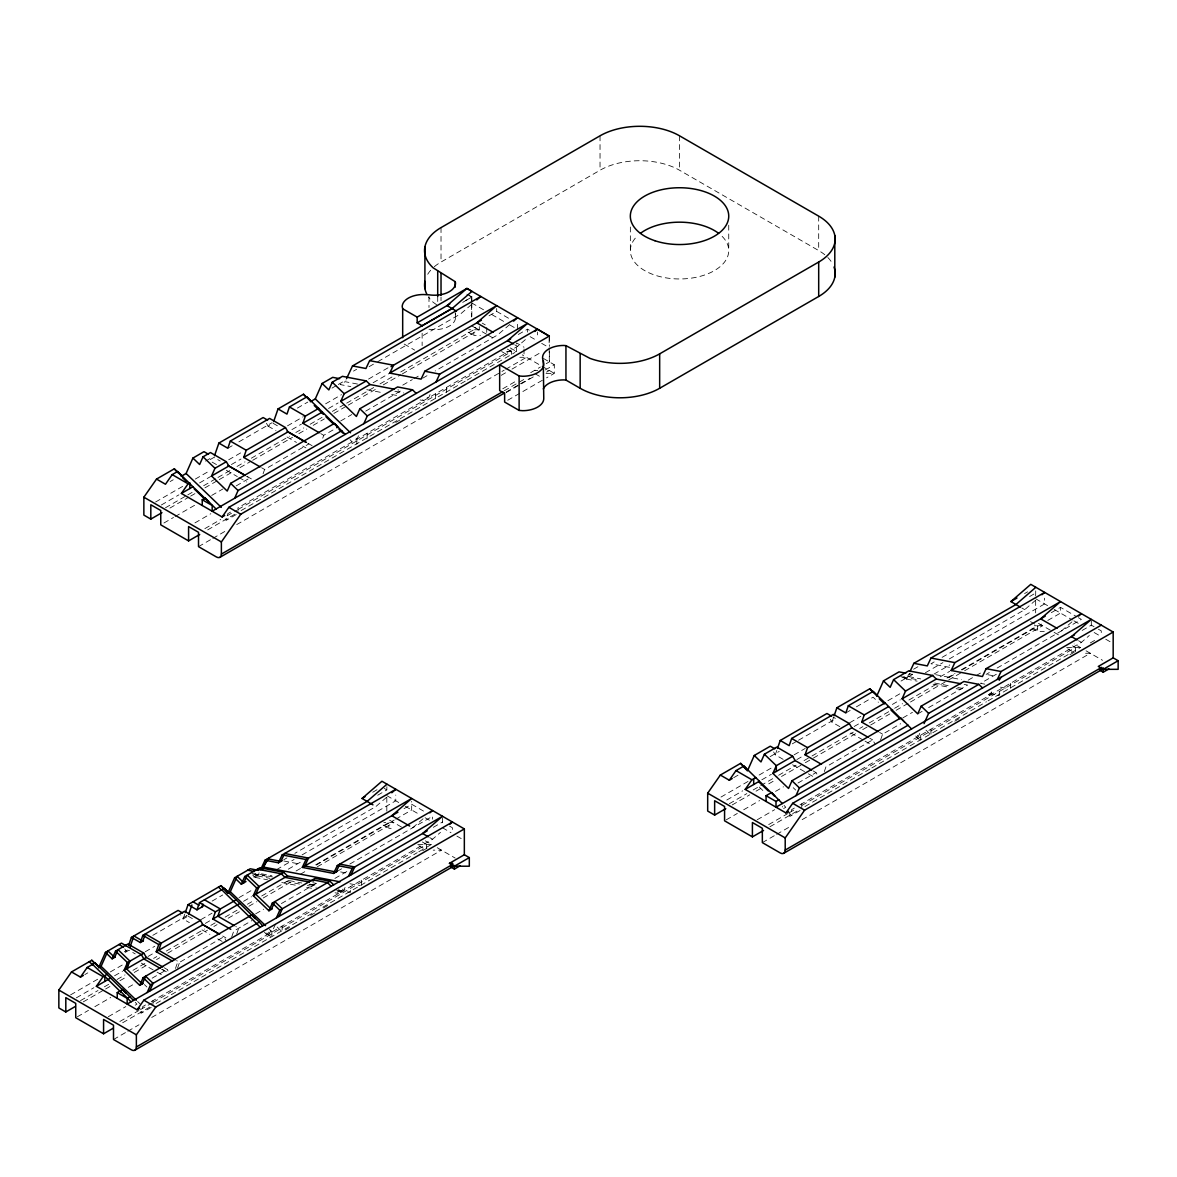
<?xml version="1.0" encoding="UTF-8"?>
<svg xmlns="http://www.w3.org/2000/svg" width="1177" height="1177" viewBox="0 0 1177 1177"><rect width="100%" height="100%" fill="white"/><g stroke="black" fill="none" stroke-linecap="round" stroke-linejoin="round"><path stroke-width="0.75" stroke-dasharray="5 3.75" d="M377.699 795.225L386.821 789.899L386.909 785.647M471.683 301.43L471.918 292.793M1035.657 595.886L1035.745 588.75M517.336 329.295L517.542 323.44M527.384 332.105L527.487 329.177L530.327 330.811M184.73 914.235L183.082 919.016L189.394 922.621M783.146 759.342L775.275 754.825L776.923 750.043M839.804 726.636L831.918 722.119L834.125 715.748M263.089 473.787L264.604 469.476L308.845 443.935M322.733 438.212L323.734 435.328L335.401 428.605M175.461 968.494L177.109 963.772L223.836 936.789L226.352 941.085M177.58 968.082L179.595 962.33L176.609 960.609M231.751 936.818L233.767 931.066L251.849 920.62M236.724 933.949L238.725 928.197L235.753 926.476M824.297 771.597L825.945 766.874L872.672 739.892L875.188 744.188M880.587 739.921L882.603 734.168L900.685 723.723M358.499 435.755L357.043 439.065L354.424 436.549M270.916 930.271L269.548 933.361L266.134 929.595M275.447 924.21L272.034 931.919L269.43 929.403M919.752 733.374L918.384 736.464L914.97 732.697M430.076 394.589L428.605 397.752L425.044 397.061M337.549 891.357L341.109 892.034L342.581 888.885M343.596 890.606L345.067 887.458M991.431 692.002L989.945 695.151L986.385 694.459M252.069 873.437L257.616 875.968L259.102 872.819M900.905 676.554L906.452 679.085L908.688 674.347M255.144 873.569L257.616 875.968L259.47 872.996M335.548 889.503L341.109 892.034L342.963 889.062M903.98 676.672L906.452 679.085L910.159 673.112M991.799 692.164L989.945 695.151L985.782 693.253M471.506 304.505L460.898 313.685L377.023 362.119M509.597 324.587L497.665 334.915L435.166 371.005M237.931 512.127L237.931 507.831L517.542 346.391L525.501 339.506M386.497 797.359L375.89 806.539L294.868 853.325M412.656 827.769L424.588 817.441M151.215 1001.671L432.547 839.245L440.492 832.36M942.115 657.355L1024.726 609.657L1035.333 600.476M1061.507 630.887L1073.424 620.559M800.051 804.774L1081.383 642.362L1089.328 635.477M462.708 302.371L471.83 297.045L469.329 295.559M372.712 792.253L378.788 788.693M1024.578 593.576L1027.624 591.81M1029.581 596.562L1035.657 593.017M434.313 266.708A56.216 32.456 0 0 1 441.022 262.044L600.035 170.238A56.216 32.456 0 0 1 679.541 170.238L818.692 250.569A56.216 32.456 0 0 1 826.534 256.248M465.621 300.635L471.83 297.045L471.83 301.341M353.497 371.093L356.616 369.298M170.135 481.555L173.24 479.76M205.548 461.104L211.463 457.691M227.838 448.246L232.575 445.509M238.887 441.861L272.078 422.705M297.384 408.095L307.785 402.078M331.988 388.116L336.71 385.379M338.285 384.482L346.156 379.936M369.107 366.68L375.434 363.031M210.197 459.574L213.92 457.426L220.231 461.046M266.443 423.279L268.091 426.148L271.813 424M155.585 502.005L184.186 485.498M195.308 479.068L209.609 470.815M228.691 459.795L242.992 451.541M287.482 425.853L303.372 416.673M325.617 403.829L341.521 394.663M368.533 379.068L389.19 367.136M161.367 504.977L178.889 494.87M199.575 482.908L210.727 476.479M231.428 464.532L240.976 459.015M291.925 429.605L301.474 424.088M328.545 408.463L338.093 402.946M373.124 382.731L389.043 373.536M489.029 315.804L496.679 311.39L510.097 319.129M165.516 507.743L186.187 495.811M187.776 494.899L194.131 491.236M203.665 485.718L216.377 478.392M217.966 477.465L230.677 470.123M237.033 466.46L244.978 461.87M251.334 458.206L289.468 436.181M295.839 432.503L303.784 427.928M310.139 424.25L324.44 415.996M332.385 411.406L345.096 404.064M346.685 403.152L373.697 387.557M380.053 383.879L392.765 376.537M400.724 371.961L473.816 329.751L473.816 335.489L480.451 335.489M169.915 508.067L189.026 497.047M190.615 496.12L195.397 493.369M204.945 487.852L217.686 480.496M219.275 479.583L232.016 472.227M239.976 467.622L251.113 461.193M252.717 460.281L292.514 437.3M298.884 433.622L306.844 429.017M313.214 425.353L324.352 418.909M333.9 413.392L346.641 406.05M348.23 405.123L376.89 388.572M383.261 384.908L400.768 374.786M402.372 373.874L478.789 329.751L468.843 329.751M163.941 523L173.49 517.483M175.079 516.571L195.779 504.624M211.698 495.429L222.85 488.999M340.668 420.969L351.805 414.539M402.755 385.129L412.303 379.612M413.892 378.685L418.674 375.934M236.209 485.866L249.715 478.068L246.729 476.347M365.709 411.111L401.313 390.543L397.841 389.881M422.661 378.214L428.914 374.61M518.307 334.474L527.487 329.177M194.941 522.897L210.83 513.716M230.53 512.098L227.691 513.746L227.691 519.484M204.872 528.635L220.761 519.454M227.132 515.791L236.665 510.288M238.254 509.361L511.583 351.555L511.583 354.424M207.682 529.871L234.753 514.246M241.123 510.568L465.606 380.965M467.195 380.053L514.967 352.467M236.224 514.555L225.984 520.469L225.984 517.6M395.737 422.455L402.093 418.791M198.516 546.643L211.257 539.287M212.846 538.375L225.587 531.018M236.724 524.589L504.197 370.166M505.801 369.24L526.487 357.293L519.866 357.293M501.211 375.331L505.845 372.653M512.024 369.092L541.405 352.114M502.77 388.778L516.747 380.715M530.724 372.638L540.405 367.047M546.246 363.678L549.35 361.883L549.35 348.112M504.227 390.808L526.693 377.832M506.154 392.073L518.88 384.717M520.469 383.805L530.003 378.303M506.184 392.544L534.137 376.405M545.378 369.916L554.323 364.752L554.323 373.359L546.555 377.846M546.511 372.123L549.35 370.49L546.04 370.49M507.728 400.254L545.01 378.744M84.847 974.585L87.76 972.893M124.321 951.781L127.366 950.03M152.804 935.347L187.069 915.559L184.083 913.838M212.14 901.082L222.747 894.961M253.732 877.071L259.926 873.496L271.858 875.791M283.745 859.754L286.923 857.915M125.189 952.428L128.911 950.28L135.223 953.9M186.805 916.854L183.082 919.016L180.596 914.706M252.672 875.011L255.129 877.409L260.102 874.54L272.534 876.939M276.595 869.612L294.073 859.519M302.018 854.929L395.766 800.801L395.766 795.063M70.576 994.874L100.766 977.44M110.3 971.937L123.011 964.596M145.271 951.752L154.805 946.234M200.884 919.634L212.007 913.205M239.019 897.61L253.335 889.356M288.291 869.17L301.003 861.829M76.358 997.831L93.88 987.724M114.566 975.777L122.54 971.187M148.008 956.474L154.378 952.796M205.328 923.386L210.095 920.62M243.536 901.317L251.495 896.727M296.074 870.995L300.856 868.229M404.02 808.658L411.67 804.244L425.088 811.998M80.507 1000.612L98 990.519M104.356 986.841L109.123 984.09M117.067 979.499L125.012 974.909M132.957 970.334L145.668 962.992M153.613 958.402L156.791 956.563M166.325 951.06L204.474 929.036M210.83 925.372L215.597 922.621M225.131 917.118L237.842 909.777M247.376 904.274L253.732 900.596M261.677 896.006L288.689 880.411M315.716 864.815L388.807 822.605L388.807 828.343L393.78 828.343M300.444 874.202L306.8 870.539M316.333 865.021L394.192 820.075M395.781 819.163L411.67 809.982L411.67 801.375M83.317 1001.848L104.017 989.901M105.606 988.989L111.977 985.311M119.936 980.706L126.307 977.042M134.266 972.437L148.596 964.169M156.556 959.564L159.748 957.74M167.708 953.135L207.505 930.154M213.876 926.476L217.054 924.636M228.206 918.207L239.343 911.778M248.891 906.261L256.866 901.656M263.221 897.992L291.881 881.441M317.363 866.728L393.78 822.605L383.834 822.605M77.344 1016.781L88.481 1010.352M94.851 1006.673L110.77 997.478M128.278 987.371L134.649 983.692M255.659 913.838L263.619 909.232M152.157 978.175L167.193 969.495L168.046 970.966M281.391 903.568L317.231 882.868M337.313 871.274L342.021 868.567M349.863 864.036L432.547 816.294L432.547 819.163M334.901 878.41L349.083 870.23M433.298 827.328L442.478 822.032M108.343 1016.678L125.821 1006.585M135.223 1005.173L136.929 1004.187L135.223 1002.304M145.521 1004.952L142.682 1006.6L142.682 1012.338M119.863 1021.489L138.945 1010.484M140.534 1009.572L151.656 1003.142M153.245 1002.23L426.574 844.409L426.574 848.72M122.673 1022.739L149.744 1007.115M156.114 1003.437L417.217 852.692M418.806 851.765L431.547 844.409L425.368 840.849M151.215 1007.409L140.975 1013.323L140.975 1010.454M285.305 929.992L291.661 926.328M310.728 915.323L317.084 911.645M323.44 907.982L329.795 904.304M422.661 850.691L427.354 847.984M113.507 1039.512L126.248 1032.155M127.837 1031.229L138.989 1024.799M151.715 1017.443L441.478 850.147L433.21 850.147M913.587 669.227L918.31 666.506M733.683 777.688L738.067 775.157M770.111 756.649L779.248 751.382M792.298 743.849L796.961 741.157M798.521 740.245L835.905 718.676L832.919 716.955M845.822 712.938L850.368 710.319M856.429 706.818L873.113 697.181L878.41 702.286M901.023 681.071L912.469 674.465L908.762 670.861M934.17 661.93L930.992 663.769L949.721 667.374M925.431 672.714L942.909 662.622M949.265 658.958L1044.602 603.919L1044.602 598.181M721.001 797.05L748.013 781.454M759.136 775.04L771.847 767.698M794.107 754.854L805.23 748.425M849.72 722.737L860.843 716.322M887.87 700.712L902.171 692.459M933.949 674.112L949.839 664.931M726.798 800.022L742.716 790.826M761.813 779.807L771.376 774.289M796.844 759.577L803.214 755.899M854.164 726.489L858.93 723.737M892.372 704.434L900.331 699.829M940.129 676.849L949.692 671.331M1051.326 612.658L1060.506 607.361L1076.911 616.822M729.343 803.714L746.836 793.622M753.192 789.944L777.026 776.187M778.615 775.275L796.093 765.182M804.038 760.592L810.394 756.914M811.983 756.002L853.31 732.153M859.666 728.475L862.844 726.636M869.2 722.972L893.034 709.216M894.623 708.289L902.568 703.699M908.924 700.035L939.114 682.601M947.058 678.011L955.018 673.421M961.374 669.757L1037.643 625.723L1037.643 631.46L1044.279 631.46M949.28 677.305L955.636 673.641M961.992 669.963L1041.439 624.104M1047.795 620.426L1060.506 613.099L1060.506 607.361M732.153 804.965L749.675 794.843M756.046 791.165L762.402 787.501M768.772 783.823L775.143 780.145M781.513 776.467L803.803 763.593M805.392 762.681L811.762 759.003M813.351 758.076L856.341 733.256M862.712 729.593L869.082 725.915M870.671 724.988L889.768 713.953M896.138 710.29L908.879 702.934M910.468 702.007L947.088 680.865M948.677 679.953L963.007 671.67M964.61 670.758L1042.616 625.723L1034.333 625.723M726.18 819.883L737.317 813.454M743.687 809.776L759.606 800.581M775.525 791.4L783.485 786.795M902.891 717.852L912.455 712.35M968.171 680.174L974.541 676.495M976.13 675.583L982.501 671.905M797.991 783.014L816.029 772.598L816.897 774.069M917.766 713.865L922.43 711.173M928.668 707.568L967.626 685.073L964.154 684.411M986.149 674.392L989.283 672.567M997.14 668.036L1081.383 619.411L1078.397 617.69M996.345 674.244L980.588 683.337L985.561 684.293M1082.149 630.445L1091.314 625.149L1096.993 628.415M757.179 819.781L774.657 809.688M794.357 808.069L791.518 809.702L791.518 815.44L786.545 810.659M768.699 824.591L787.781 813.587M789.37 812.674L795.726 808.996M802.081 805.333L1075.41 647.527L1075.41 651.823M769.92 826.769L798.58 810.217M804.95 806.539L870.23 768.861M871.819 767.934L908.438 746.792M910.027 745.88L986.444 701.757M988.047 700.83L1080.383 647.527L1074.204 643.951M800.051 810.512L789.811 816.426L789.811 813.557M954.797 721.177L961.153 717.499M1069.922 654.706L1076.19 651.087M1090.285 642.951L1096.552 639.332M762.343 842.614L775.084 835.258M776.673 834.346L789.414 826.99M802.155 819.633L1090.329 653.264L1082.046 653.264M506.61 351.555L516.556 351.555L516.556 342.948L524.015 347.244M534.446 370.49L537.757 370.49M546.04 373.359L554.323 373.359L522.235 354.836M1080.383 647.527L1065.479 647.527L1072.571 651.617M431.547 844.409L416.643 844.409L423.735 848.514M357.543 384.07L345.111 381.686L340.138 384.555L350.805 386.6M394.854 391.25L403.726 392.956M366.783 389.675L382.775 392.75M391.661 394.457L398.768 395.825M420.071 399.93L423.632 400.621L421.16 398.209M987.797 674.701L996.08 676.304M935.656 674.686L961.462 679.644M1000.465 687.162L1007.1 688.427M909.115 673.818L912.469 674.465M908.762 676.598L920.694 678.894M902.685 676.893L918.663 679.968M934.656 683.043L950.633 686.117M957.74 687.486L964.846 688.854M989.357 693.577L999.288 695.489L999.288 689.751M906.452 679.085L917.118 681.13M933.096 684.205L949.089 687.28M956.195 688.648L963.301 690.016M283.848 860.99L300.885 864.271M340.624 871.922L347.244 873.187M349.981 883.736L359.912 885.648M312.832 882.735L316.304 883.412M309.845 884.118L316.951 885.472M253.835 873.79L269.827 876.865M289.365 880.617L301.798 883.015M308.904 884.383L316.01 885.751M338.858 890.15L350.452 892.372L350.452 886.634M257.616 875.968L270.048 878.366M286.04 881.441L300.253 884.177M307.359 885.545L316.245 887.252M255.129 877.409L267.576 879.808M281.774 882.529L297.766 885.619M306.653 887.326L313.759 888.694M335.062 892.799L338.623 893.475L334.915 889.871M471.624 325.852L479.289 330.031L479.289 326.588M850.839 732.977L863.447 740.215M865.021 741.113L871.333 744.732M273.064 423.279L277.787 426M307.741 443.185L312.464 445.892M268.091 426.148L275.977 430.679M287.011 437.005L296.472 442.434M302.769 446.054L305.932 447.863M792.607 764.77L806.804 772.921M808.378 773.819L813.101 776.54M247.038 476.42L253.335 480.039M212.11 462.105L216.833 464.812M226.293 470.241L237.327 476.567M238.902 477.479L246.787 481.996M188.055 916.147L192.778 918.854M222.733 936.039L225.881 937.848M202.003 929.859L209.889 934.391M217.76 938.908L222.497 941.629M162.029 969.274L168.326 972.893M141.284 963.095L155.482 971.246M157.056 972.143L163.353 975.762M1098.421 629.239L1101.26 630.887L1101.26 635.183M1035.657 598.755L1047.78 605.743M1054.151 609.421L1072.438 619.985M1073.924 620.838L1081.383 625.149M1094.154 632.52L1099.833 635.801M1105.733 639.199L1110.205 641.789M1021.783 607.95L1024.726 609.657M1078.544 640.715L1081.383 642.362M1038.438 623.31L1052.562 631.46M1054.106 632.343L1058.741 635.021M1086.062 650.807L1102.511 660.297M466.857 294.176L471.83 297.045M1030.552 621.618L1034.804 624.075M1072.571 645.879L1075.41 647.527M471.624 302.901L483.747 309.904M491.706 314.494L503.918 321.556M509.891 324.999L514.364 327.574M530.121 336.666L537.212 340.771M541.685 343.36L549.144 347.656L549.35 361.883M1031.964 628.18L1037.643 631.46M482.261 323.145L485.248 324.867M543.391 358.441L554.323 364.752M514.702 344.758L517.542 346.391M474.611 327.338L487.307 334.665M488.308 335.254L494.914 339.064M510.274 347.936L516.556 351.555M507.331 349.098L511.583 351.555M468.137 332.208L473.816 335.489M501.652 351.555L508.744 355.66M535.682 374.08L539.419 376.228M404.182 344.052L414.657 350.099M879.616 732.447L882.603 734.168M869.7 738.17L872.672 739.892M320.762 433.607L323.734 435.328M813.042 770.876L816.029 772.598M261.618 467.755L264.604 469.476M449.585 826.136L452.424 827.769L452.424 832.08M386.821 795.637L398.944 802.64M405.315 806.319L419.13 814.293M425.088 817.735L432.547 822.032M442.478 827.769L450.997 832.698M456.897 836.097L461.369 838.671M429.708 837.612L432.547 839.245M389.602 820.207L403.726 828.343M437.226 847.69L455.205 858.077M422.322 841.952L426.574 844.409M383.128 825.077L388.807 828.343M164.206 967.774L167.193 969.495M161.72 969.215L164.706 970.937M384.32 788.413L386.821 789.899M436.579 304.725L433.165 302.268A56.216 32.456 0 0 1 428.59 297.075M925.99 730.152L929.712 733.742M915.75 736.066L919.472 739.656M793.21 787.693L795.696 790.076M759.253 787.03L763.167 790.797M277.154 927.049L282.127 931.831L282.127 926.093M266.914 932.964L271.872 937.745L271.872 932.007M264.457 932.272L267.061 934.788L264.781 932.272M144.374 984.575L146.86 986.973M137.606 1001.495L140.225 1004.01M338.638 889.635L341.109 892.034M784.059 805.406L785.765 807.29L782.352 809.261L782.352 806.392M350.025 439.668L352.07 441.934M830.271 719.25L831.918 722.119M773.613 751.956L775.275 754.825M124.777 948.839L126.439 951.722M428.987 329.236A21.083 12.167 0 0 0 455.528 317.481L455.234 312.523M1091.314 620.838L1091.314 628.018M1035.657 600.52L1035.657 612.879M1010.41 683.337L1010.41 689.075M930.963 729.196L930.963 734.934M920.723 735.11L920.723 740.848M818.692 216.141L818.692 250.569M801.758 803.788L801.758 808.099M728.74 225.204L728.74 250.569M679.541 135.811L679.541 170.238M630.357 227.014L630.357 250.569M600.035 135.811L600.035 170.238M549.35 336.063L549.35 346.391M549.144 337.814L549.144 346.023M537.418 332.046L537.418 334.915M524.015 348.966L524.015 355.851M496.679 308.521L496.679 311.39M486.734 327.456L486.734 332.62M471.83 302.783L471.83 316.907M471.624 304.666L471.624 317.025M455.528 313.847L455.528 317.481M446.583 387.365L446.583 393.103M442.478 817.735L442.478 824.9M441.022 227.617L441.022 262.044M441.022 297.075L441.022 300.694M437.712 296.501L437.712 301.93M435.461 393.78L435.461 399.518M428.987 296.619L428.987 307.491M422.131 333.238L422.131 345.597M386.821 797.403L386.821 811.527M367.136 433.239L367.136 438.977M361.574 880.219L361.574 885.957M356.881 439.153L356.881 444.891M152.922 1000.685L152.922 1004.996M722.148 236.371A49.199 28.395 0 0 1 679.541 278.964A49.199 28.395 0 0 1 636.948 236.371M427.707 274.27A56.216 32.456 0 0 1 433.165 267.723M827.828 257.498A56.216 32.456 0 0 1 831.992 262.795"/><path stroke-width="1.5" d="M117.229 998.346L117.229 992.608L122.643 989.474L133.516 1000.421M125.718 992.858L122.643 989.474M117.229 992.608L127.175 998.346L127.175 1004.084L427.192 830.859M202.238 505.477L202.238 499.739L205.166 498.048L216.038 508.994M202.238 499.739L212.184 505.477L212.184 511.215L510.671 338.888M766.065 801.449L766.065 795.711L771.479 792.577L782.352 803.523M766.065 795.711L776.011 801.449L776.011 807.187L1074.498 634.859M267.606 420.115L263.133 417.541L218.878 443.082L214.494 455.764M278.022 408.934L286.967 414.098L289.454 406.933L306.8 396.914L310.213 400.68L303.504 394.236L278.022 408.934L273.638 421.616M128.631 945.337L131.397 937.378L178.124 910.395L182.597 912.984M130.014 947.088L133.325 937.539M185.289 912.631L188.04 904.672L220.982 885.648L227.691 892.107L224.263 888.341L199.487 902.656L196.986 909.836L188.04 904.672M188.6 914.544L191.91 904.981M777.467 748.454L780.233 740.48L826.96 713.497L831.433 716.087M834.125 715.748L836.876 707.774L869.818 688.766L876.527 695.21L873.113 691.443L848.323 705.759L845.822 712.938L836.876 707.774M305.873 442.214L287.982 431.885L285.481 427.589L269.577 418.409L230.324 441.066L227.838 448.246L218.878 443.082M260.132 466.886L243.727 457.426L246.228 450.247L285.481 427.589M319.261 432.753L302.872 423.279L305.358 416.114L318.717 408.39L337.784 427.222L336.857 427.766M131.397 937.378L140.343 942.542L142.829 935.362L184.568 911.263L200.473 920.443L202.974 924.739L219.363 934.214M172.636 961.182L156.232 951.722L158.733 944.543L200.473 920.443M201.958 906.967L202.959 904.098M230.78 929.344L212.89 919.016L215.376 911.837L236.194 899.817L255.262 918.648L251.849 914.882L143.138 977.646L139.725 985.355L124.071 970.289L127.484 962.58L143.829 953.149L146.316 957.445L162.72 966.92M868.199 737.317L851.81 727.842L849.308 723.546L833.404 714.365L791.665 738.465L789.178 745.644L780.233 740.48M821.472 764.3L805.083 754.825L807.569 747.645L849.308 723.546M878.13 731.594L861.726 722.119L864.212 714.939L885.03 702.919L900.184 717.985M181.126 476.361L186.098 473.492L192.925 458.074L203.989 451.674L208.461 454.263M245.243 475.493L228.838 466.018L226.352 461.722L210.448 452.542L203.047 456.808L199.634 464.518L192.925 458.074M345.244 434.401L334.371 423.455L230.633 483.35L227.22 491.059L211.566 475.994L214.979 468.284L226.352 461.722M234.664 498.239L238.078 490.529L341.83 430.635M310.331 401.769L315.304 398.9L322.13 383.467L332.723 377.346L339.594 378.67M394.354 389.204L370.005 384.526L366.297 380.921L342.448 376.331L332.252 382.216L328.839 389.925L322.13 383.467M416.217 393.412L412.524 389.822L397.605 386.953L359.824 408.757L356.41 416.467L340.756 401.401L344.184 393.692L366.297 380.921M125.939 945.69L121.466 943.101L105.43 952.37L98.603 967.788L101.09 966.346L107.916 950.928L114.625 957.387L117.362 951.222M105.43 952.37L112.139 958.814L115.552 951.104L127.925 943.969L143.829 953.149M363.87 423.646L367.283 415.937L412.524 389.822M147.169 992.535L150.597 984.825L259.308 922.062L262.721 925.828M149.656 991.093L153.069 983.383L145.624 976.219L142.211 983.928L126.557 968.862L129.97 961.153L118.038 949.677M220.982 885.648L227.808 893.181L234.635 877.762L250.201 868.773L258.602 870.391M227.808 893.181L230.295 891.754L237.121 876.335L243.83 882.794L247.244 875.085L259.175 886.561L255.762 894.27L271.401 909.321L274.829 901.611L282.274 908.791L278.861 916.5M234.635 877.762L241.344 884.221L244.757 876.512L259.926 867.758L283.775 872.348L287.482 875.953L313.568 880.97M272.034 908.968L268.93 910.763L253.276 895.697L256.689 887.988L283.775 872.348M268.93 910.763L272.343 903.053L315.083 878.366L329.987 881.235L333.694 884.839M276.374 917.942L279.788 910.218L329.987 881.235M774.775 748.793L770.302 746.203L754.266 755.472L747.439 770.891L740.613 763.358L720.353 775.054L707.686 793.166L707.686 811.056L714.645 815.072L725.782 808.643M811.556 770.023L795.152 760.548L792.665 756.252L776.761 747.071L764.388 754.222L760.975 761.931L754.266 755.472M911.557 728.931L900.685 717.985L791.974 780.748L788.561 788.458L772.906 773.407L776.32 765.697L792.665 756.252M796.02 795.637L799.433 787.928L908.144 725.164M876.644 696.298L883.471 680.88L899.037 671.876L905.76 673.17M960.667 683.734L936.318 679.055L932.611 675.451L908.762 670.861L893.593 679.615L890.18 687.324L883.471 680.88M982.53 687.942L978.837 684.352L963.919 681.483L921.179 706.156L917.766 713.865L902.112 698.8L905.525 691.09L932.611 675.451M924.077 723.605L928.624 713.336L978.837 684.352M476.803 299.914L480.775 296.472L369.637 360.633L365.944 368.504L352.526 365.929L346.597 378.523M513.569 321.144L517.542 317.702L424.809 371.241L421.101 379.126L389.793 373.094L393.501 365.223L369.637 360.633M436.005 381.995L439.712 374.109L527.487 323.44L507.611 340.653L513.29 343.934M260.588 869.671L265.031 860.225L278.449 862.8L282.156 854.929L395.766 789.326L391.794 792.768M283.892 855.061L280.935 861.373L267.517 858.783L262.324 869.818M337.313 871.274L333.606 873.422L302.298 867.39L306.005 859.519L411.67 798.506L391.794 815.72L409.684 826.048M333.606 873.422L337.313 865.536L432.547 810.556L429.885 812.851M348.51 876.291L352.217 868.405L442.478 816.294L422.602 833.507L428.281 836.788M350.996 874.849L354.704 866.978L339.8 864.109L336.092 871.98L304.784 865.963L308.492 858.077L284.628 853.487M1041.954 594.738L1044.602 592.443L930.992 658.031L927.285 665.902L913.867 663.328L910.159 671.199M1078.721 615.968L1081.383 613.673L986.149 668.654L982.442 676.525L951.134 670.493L954.841 662.622L1060.506 601.624L1040.63 618.837L1057.034 628.297M997.346 679.394L1001.053 671.523L1091.314 619.411L1071.438 636.625L1077.117 639.891M999.199 680.232L1001.053 677.261M268.739 858.092L263.177 867.022L340.035 881.823M161.955 512.672L150.818 519.101L143.859 515.085L143.859 497.194L156.526 479.083L174.299 468.829L181.008 475.273L177.595 471.506L172.195 474.625L165.471 484.247L156.526 479.083M224.689 515.467L222.115 516.953L181.376 493.428L188.099 483.806L189.85 482.791L189.85 488.529M222.115 516.953L228.853 507.331L537.418 329.177L549.144 336.181M199.722 534.476L188.585 540.905L188.585 526.56L198.516 532.298L198.516 546.643L216.406 556.971A7.033 4.061 60 0 0 221.379 554.102L221.379 541.95L240.77 514.217L549.35 336.063L466.857 288.439L417.173 317.128L402.681 308.757L402.21 306.697A21.083 12.167 0 0 1 423.293 294.53L428.987 294.809A21.083 12.167 0 0 0 455.528 283.054L455.234 281.715L433.165 267.841A56.216 32.456 0 0 1 441.022 227.617L600.035 135.811A56.216 32.456 0 0 1 679.541 135.811L818.692 216.141A56.216 32.456 0 0 1 818.692 262.044L818.692 296.472L659.664 388.278A56.216 32.456 0 0 1 580.158 388.278L565.946 380.068L563.651 379.906A21.083 12.167 0 0 0 543.288 388.925M75.357 1006.453L65.809 1011.97L58.85 1007.953L58.85 990.063L71.517 971.937L91.777 960.255L98.485 966.7L95.072 962.933L87.186 967.479L80.463 977.101L71.517 971.937M139.68 1008.336L137.106 1009.822L96.367 986.297L103.09 976.66L106.989 974.409L126.057 993.241M137.106 1009.822L143.844 1000.185L452.424 822.032L449.761 824.327M113.124 1028.257L103.576 1033.774L103.576 1019.429L113.507 1025.167L113.507 1039.512L131.397 1049.84A7.033 4.061 60 0 0 136.37 1046.971L136.37 1034.818L155.761 1007.071L464.341 828.917L464.341 854.737L449.437 863.344L454.41 866.213L469.314 866.213L469.314 857.606L464.341 854.737M720.353 775.054L729.299 780.219L736.022 770.597L743.908 766.05L774.893 796.343L771.479 792.577M788.516 811.439L785.942 812.924L745.203 789.399L751.926 779.777L755.825 777.526M785.942 812.924L792.68 803.303L1101.26 625.149M763.549 830.447L752.412 836.876L752.412 822.532L762.343 828.27L762.343 842.614L780.233 852.942A7.033 4.061 60 0 0 785.206 850.074L785.206 837.921L804.597 810.188L1113.177 632.034L1113.177 657.855L1098.273 666.462L1103.246 669.33L1118.15 669.33L1118.15 660.724L1113.177 657.855M534.77 331.473L537.418 329.177M372.947 804.847L362.06 798.462L381.937 781.248L464.341 828.917M386.939 784.235L367.062 801.449L265.031 860.225M1020.312 607.097L1010.896 601.565L1030.772 584.351L1113.177 632.034M1035.775 587.338L1015.898 604.551L913.867 663.328M362.06 798.462L365.105 796.682M1010.896 601.565L1016.987 598.019M417.173 317.128L417.173 322.866L449.776 304.034M352.526 365.929L453.189 307.8M391.014 366.65L496.679 305.652L476.803 322.866L493.192 332.326M181.376 493.428L192.94 486.748L208.579 501.814L205.166 498.048M211.566 475.994L228.838 466.018M243.727 457.426L287.982 431.885M302.872 423.279L322.13 412.156M340.756 401.401L370.005 384.526M389.793 373.094L481.393 320.218M221.379 554.102L502.844 391.603M219.922 557.324L504.565 392.986M543.288 360.795L543.759 364.076A21.083 12.167 0 0 1 522.676 376.257L519.116 375.978L499.666 364.752L499.666 390.573L504.624 393.442L504.624 402.048L519.116 410.405L522.676 410.685A21.083 12.167 0 0 0 543.759 398.517L543.288 360.795A21.083 12.167 0 0 1 563.651 345.464L565.946 345.641L590.001 358.382A56.216 32.456 0 0 0 659.664 353.85L818.692 262.044M80.463 977.101L83.39 975.424M112.139 958.814L115.184 957.063M140.343 942.542L143.462 940.747M196.986 909.836L203.047 906.334M241.344 884.221L245.993 881.544M278.449 862.8L282.156 860.667M96.367 986.297L110.403 978.175M124.071 970.289L146.316 957.445M156.232 951.722L202.974 924.739M212.89 919.016L239.608 903.583M253.276 895.697L287.482 875.953M302.298 867.39L397.914 812.189M139.725 985.355L143.138 983.383M127.175 998.346L130.103 996.654M136.37 1046.971L452.821 864.271M134.914 1050.178L452.954 866.566M469.314 857.606L454.41 866.213L454.41 869.082L450.673 866.934M454.41 869.082L460.089 865.816M729.299 780.219L732.226 778.527M745.203 789.399L759.253 781.293M772.906 773.407L795.152 760.548M805.083 754.825L851.81 727.842M861.726 722.119L888.444 706.686M902.112 698.8L936.318 679.055M951.134 670.493L1045.22 616.189M776.011 801.449L778.939 799.757M785.206 850.074L1101.657 667.374M783.75 853.296L1101.79 669.669M1103.246 669.33L1118.15 660.724M1099.509 670.037L1103.246 672.199L1108.925 668.919M422.175 325.749L452.071 308.58L471.948 291.366L466.945 288.394L447.069 305.608L456.485 311.14M449.437 863.344L452.748 863.344M424.809 371.241L439.712 374.109M930.992 658.031L954.841 662.622M986.149 668.654L1001.053 671.523M282.156 854.929L306.005 859.519M337.313 865.536L352.217 868.405M257.439 869.185L281.288 873.775L284.996 877.38L309.345 882.073M312.596 879.808L327.515 882.676L331.208 886.281M247.729 870.2L254.438 871.495M287.247 431.415L306.167 442.272M228.117 465.562L243.874 474.611M202.238 924.283L219.584 934.229M417.173 322.866L422.131 325.735M848.323 705.759L864.212 714.939M289.454 406.933L305.358 416.114M791.665 738.465L807.569 747.645M230.324 441.066L246.228 450.247M736.022 770.597L751.926 779.777M792.68 803.303L804.597 810.188M172.195 474.625L188.099 483.806M228.853 507.331L240.77 514.217M707.686 793.166L785.206 837.921M752.412 836.876L724.576 820.81L724.576 806.466L714.645 800.728L714.645 815.072M143.859 497.194L221.379 541.95M188.585 540.905L160.749 524.839L160.749 510.494L150.818 504.756L150.818 519.101M204.445 899.787L220.349 908.968L217.863 916.147L234.252 925.608M199.487 902.656L215.376 911.837M193.013 901.803L198.972 905.245M142.829 935.362L158.733 944.543M133.884 935.936L142.829 941.1L145.315 933.935L161.22 943.115L158.718 950.28L175.123 959.755M125.439 945.411L141.343 954.591L143.829 958.887L160.234 968.347M87.186 967.479L103.09 976.66M143.844 1000.185L155.761 1007.071M58.85 990.063L136.37 1034.818M103.576 1033.774L75.74 1017.708L75.74 1003.363L65.809 997.625L65.809 1011.97M118.995 944.543L123.453 947.117M893.593 679.615L905.525 691.09M921.179 706.156L928.624 713.336M873.113 691.443L885.03 702.919M879.248 698.8L884.471 703.831M890.989 710.099L900.125 718.882M764.388 754.222L776.32 765.697L776.32 771.435M791.974 780.748L799.433 787.928M740.613 763.358L746.203 768.728M759.18 782.19L768.316 790.973M332.252 382.216L344.184 393.692M359.824 408.757L367.283 415.937M315.304 398.9L350.525 432.783M306.8 396.914L318.717 408.39M314.244 405.521L323.366 414.319M325.985 416.82L333.812 424.353M339.02 429.37L342.934 433.136M203.047 456.808L214.979 468.284M230.633 483.35L238.078 490.529M186.098 473.492L221.32 507.375M177.595 471.506L192.94 486.748M182.435 477.612L186.349 481.378M194.176 488.911L204.607 498.945M244.757 876.512L256.689 887.988M272.343 903.053L279.788 910.218M230.295 891.754L265.516 925.637M224.263 888.341L236.194 899.817M251.849 914.882L259.308 922.062M221.791 889.783L250.171 917.574M249.362 916.309L260.235 927.255M218.495 887.09L221.85 890.312M115.552 951.104L127.484 962.58L127.484 968.318M143.138 977.646L150.597 984.825M101.09 966.346L136.311 1000.244M95.072 962.933L106.989 974.409M92.586 964.375L120.966 992.167M120.157 990.916L131.03 1001.848M89.29 961.683L92.645 964.905M900.685 717.985L904.098 721.751M869.818 688.766L873.231 692.532M743.908 766.05L746.189 768.552M334.371 423.455L337.784 427.222M303.504 394.236L305.77 396.737M174.299 468.829L177.712 472.595M91.777 960.255L94.057 962.757M1103.246 667.889L1103.246 672.199M834.802 235.459L834.802 277.154M753.692 778.762L753.692 784.5M659.664 353.85L659.664 388.278M580.158 353.85L580.158 388.278M565.946 345.641L565.946 380.068M519.116 375.978L519.116 410.405M455.234 281.715L455.234 287.159M441.022 273.52L441.022 295.265M437.712 271.122L437.712 296.501M424.912 246.935L424.912 288.63M402.681 308.757L402.681 337.755M104.841 975.659L104.841 981.397M426.927 294.338A56.216 32.456 0 0 1 424.912 281.362M640.523 233.281A49.199 28.395 0 0 1 718.573 233.281M834.007 267.017A56.216 32.456 0 0 1 818.692 296.472M454.028 865.33A7.033 4.061 60 0 1 451.335 866.875M1102.864 668.433A7.033 4.061 60 0 1 1100.171 669.993M654.956 240.741A49.199 28.395 0 0 0 728.74 216.141A49.199 28.395 0 0 0 654.956 191.542A49.199 28.395 0 0 0 654.956 240.741"/></g></svg>
